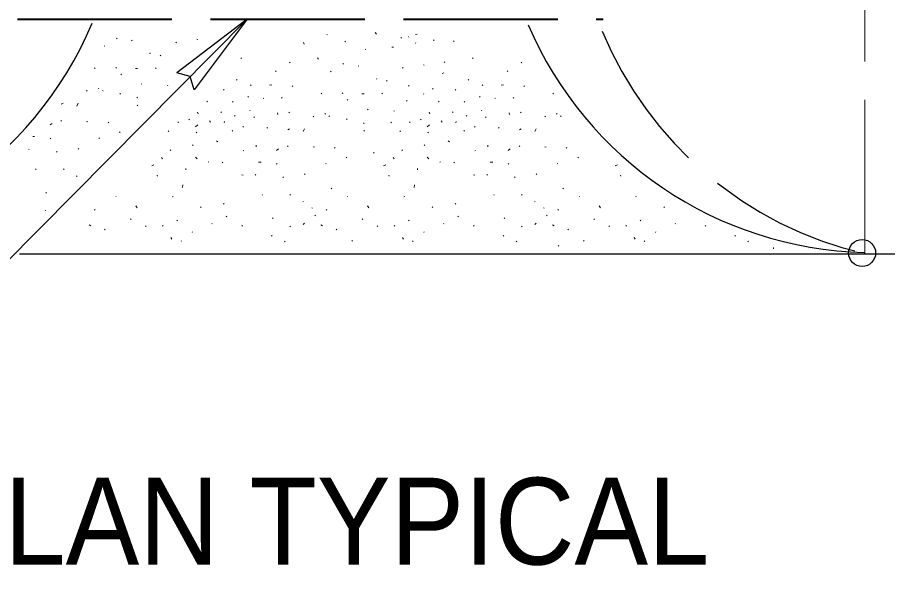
# Model space of a CAD drawing. Extents: x 328 to 697, y 421 to 687.
# Drawn here: x 480.43 to 497.35, y 480.38 to 491.3 of the extents above; entities that cross this region are included whole.
import ezdxf

# ---------------------------------------------------------------- set-up
doc = ezdxf.new("R2010")
doc.units = 0
doc.header["$LTSCALE"] = 0.5
doc.linetypes.add('LONG_DASHED', pattern=[7.5, 6, -1.5])
doc.layers.add('1', color=7, linetype='Continuous', lineweight=13)

msp = doc.modelspace()

# ---------------------------------------------------------------- linework, layer by layer
at = {"layer": '1', "linetype": 'LONG_DASHED'}
msp.add_line((496.9047, 486.6985), (496.9047, 491.4868), dxfattribs=at)
at = {"layer": '1', "linetype": 'LONG_DASHED', "lineweight": 40}
msp.add_line((480.4346, 491.2713), (491.8158, 491.2713), dxfattribs=at)
at = {"layer": '1', "lineweight": 25}
for p, q in [((484.8983, 491.2713), (483.5338, 490.2259)), ((484.8983, 491.2713), (483.8663, 489.8966)), ((503.4459, 486.6985), (480.4763, 486.6985))]:
    msp.add_line(p, q, dxfattribs=at)
at = {"layer": '1'}
for p, q in [((486.4461, 490.9738), (486.4585, 490.9614)), ((487.4128, 490.9799), (487.388, 491.0107)), ((488.1699, 490.9738), (488.2008, 490.9799)), ((482.358, 490.9014), (482.3703, 490.889)), ((482.6533, 490.8461), (482.6657, 490.8584)), ((483.5153, 490.8092), (483.5277, 490.8215)), ((483.9218, 490.8768), (483.9404, 490.8707)), ((486.009, 490.7831), (485.9967, 490.8138)), ((486.7968, 490.826), (486.8092, 490.8384)), ((487.8868, 490.9123), (487.8992, 490.8999)), ((488.0346, 490.9307), (488.0408, 490.9183)), ((488.1762, 490.8014), (488.1699, 490.8074)), ((488.5208, 490.8568), (488.5332, 490.8692)), ((488.9088, 490.8444), (488.9212, 490.832)), ((482.1179, 490.7536), (482.1303, 490.7413)), ((487.1911, 490.6783), (487.2033, 490.6844)), ((487.7453, 490.7213), (487.7083, 490.7276)), ((483.0108, 490.5935), (483.0168, 490.6121)), ((483.2074, 490.5565), (483.2198, 490.5689)), ((484.7759, 490.5181), (484.7883, 490.5058)), ((486.2674, 490.5181), (486.286, 490.4935)), ((489.2783, 490.5181), (489.2908, 490.5058)), ((481.9333, 490.3227), (481.9456, 490.3103)), ((482.3456, 490.3289), (482.358, 490.3165)), ((482.7705, 490.3103), (482.7274, 490.3103)), ((483.1153, 490.3227), (483.1278, 490.3103)), ((485.7238, 490.4197), (485.7362, 490.432)), ((486.76, 490.4073), (486.7724, 490.3949)), ((487.0553, 490.352), (487.0678, 490.3643)), ((487.9173, 490.315), (487.9298, 490.3274)), ((488.3239, 490.3828), (488.3425, 490.3765)), ((488.7303, 490.438), (488.7427, 490.4257)), ((490.2263, 490.4197), (490.2387, 490.432)), ((482.444, 490.1872), (482.4564, 490.1995)), ((485.453, 490.2657), (485.4654, 490.2533)), ((486.52, 490.2595), (486.5323, 490.2472)), ((487.4128, 490.0994), (487.4188, 490.1179)), ((488.6872, 490.2102), (488.7241, 490.2288)), ((489.9555, 490.2657), (489.9678, 490.2533)), ((482.8382, 490.0148), (482.8506, 490.0024)), ((483.3493, 489.9841), (483.3601, 489.9733)), ((484.6897, 490.0934), (484.702, 490.081)), ((484.9664, 489.9826), (484.9788, 489.9949)), ((485.3362, 489.9886), (485.3793, 489.9946)), ((485.7731, 489.9578), (485.7855, 489.9702)), ((487.6095, 490.0624), (487.6218, 490.0748)), ((488.0346, 489.9763), (488.0469, 489.964)), ((489.1921, 490.0934), (489.2045, 490.081)), ((489.4689, 489.9826), (489.4813, 489.9949)), ((489.8387, 489.9886), (489.8818, 489.9946)), ((490.2756, 489.9578), (490.2879, 489.9702)), ((481.7793, 489.8794), (481.7917, 489.8671)), ((482.0072, 489.9286), (482.0193, 489.9163)), ((482.087, 489.8854), (482.0994, 489.8731)), ((482.4257, 489.8239), (482.438, 489.8115)), ((484.4368, 489.8901), (484.4493, 489.9025)), ((486.3353, 489.8286), (486.3477, 489.8163)), ((486.7477, 489.8348), (486.76, 489.8224)), ((487.1726, 489.8163), (487.1294, 489.8163)), ((487.5174, 489.8286), (487.5298, 489.8163)), ((488.3238, 489.81), (488.3361, 489.8224)), ((488.5023, 489.9087), (488.5146, 489.9211)), ((488.9393, 489.8901), (488.9518, 489.9025)), ((490.8378, 489.8286), (490.8502, 489.8163)), ((481.285, 489.6147), (481.3219, 489.633)), ((481.5884, 489.5777), (481.613, 489.633)), ((482.7582, 489.75), (482.7705, 489.7377)), ((484.117, 489.6747), (484.1293, 489.6623)), ((484.6158, 489.6685), (484.6282, 489.6561)), ((484.9113, 489.7669), (484.9237, 489.7545)), ((485.2128, 489.724), (485.2252, 489.7363)), ((485.5698, 489.7362), (485.5823, 489.7485)), ((486.8461, 489.693), (486.8585, 489.7054)), ((487.9974, 489.6747), (488.0098, 489.687)), ((488.6194, 489.6747), (488.6318, 489.6623)), ((489.1183, 489.6685), (489.1306, 489.6561)), ((489.4138, 489.7669), (489.4262, 489.7545)), ((489.7153, 489.724), (489.7277, 489.7363)), ((490.0723, 489.7362), (490.0847, 489.7485)), ((482.7642, 489.5839), (482.7765, 489.5963)), ((483.9447, 489.4283), (483.9323, 489.4592)), ((484.3878, 489.453), (484.4001, 489.4654)), ((484.9481, 489.4899), (484.9604, 489.5023)), ((485.49, 489.4468), (485.4962, 489.4161)), ((485.7114, 489.4468), (485.7238, 489.4592)), ((486.4092, 489.4344), (486.4213, 489.4223)), ((487.2403, 489.5207), (487.2527, 489.5083)), ((487.7514, 489.4899), (487.7638, 489.4776)), ((488.4471, 489.4283), (488.4348, 489.4592)), ((488.8902, 489.453), (488.9026, 489.4654)), ((489.4505, 489.4899), (489.4629, 489.5023)), ((489.9924, 489.4468), (489.9986, 489.4161)), ((490.2139, 489.4468), (490.2263, 489.4592)), ((490.9117, 489.4344), (490.9238, 489.4223)), ((481.2787, 489.2868), (481.291, 489.2993)), ((481.7793, 489.2807), (481.8038, 489.2745)), ((482.1977, 489.2561), (482.21, 489.2685)), ((483.5503, 489.2621), (483.5627, 489.2745)), ((483.7658, 489.3114), (483.7782, 489.3238)), ((484.1663, 489.2928), (484.1847, 489.2683)), ((484.4494, 489.2559), (484.4618, 489.2805)), ((484.6525, 489.3853), (484.6649, 489.3977)), ((485.0283, 489.3729), (485.0407, 489.3606)), ((486.1813, 489.3853), (486.1938, 489.3729)), ((486.4891, 489.3913), (486.5014, 489.3789)), ((486.8278, 489.3298), (486.8401, 489.3174)), ((487.6898, 489.2683), (487.7021, 489.2559)), ((488.0528, 489.2621), (488.0652, 489.2745)), ((488.2683, 489.3114), (488.2806, 489.3238)), ((488.6688, 489.2928), (488.6872, 489.2683)), ((488.9519, 489.2559), (488.9643, 489.2805)), ((489.155, 489.3853), (489.1673, 489.3977)), ((489.5308, 489.3729), (489.5432, 489.3606)), ((490.6838, 489.3853), (490.6962, 489.3729)), ((490.9915, 489.3913), (491.0039, 489.3789)), ((481.1065, 489.2438), (481.0696, 489.213)), ((483.3656, 489.0836), (483.378, 489.096)), ((483.8953, 489.1758), (483.9384, 489.2128)), ((484.6094, 489.0898), (484.6218, 489.1022)), ((484.8128, 489.1821), (484.8253, 489.1697)), ((485.2805, 489.1513), (485.2929, 489.1637)), ((485.6871, 489.1205), (485.724, 489.1389)), ((485.9904, 489.0836), (486.015, 489.1389)), ((487.1602, 489.2559), (487.1726, 489.2436)), ((487.1662, 489.0898), (487.1786, 489.1022)), ((487.8681, 489.0836), (487.8804, 489.096)), ((488.3978, 489.1758), (488.4409, 489.2128)), ((489.1118, 489.0898), (489.1243, 489.1022)), ((489.3153, 489.1821), (489.3277, 489.1697)), ((489.783, 489.1513), (489.7953, 489.1637)), ((490.1895, 489.1205), (490.2264, 489.1389)), ((490.4929, 489.0836), (490.5175, 489.1389)), ((480.7678, 488.9852), (480.7322, 488.9852)), ((481.0693, 488.942), (481.0818, 488.9544)), ((482.0192, 488.9483), (482.0315, 488.9606)), ((482.4195, 489.0776), (482.4318, 489.0653)), ((483.9075, 489.0588), (483.9199, 489.0713)), ((488.41, 489.0588), (488.4223, 489.0713)), ((481.613, 488.7573), (481.6253, 488.7449)), ((483.8398, 488.8112), (483.8522, 488.8235)), ((484.3017, 488.9036), (484.3264, 488.885)), ((485.0714, 488.8173), (485.0714, 488.7866)), ((485.6807, 488.7928), (485.6931, 488.8052)), ((486.1813, 488.7866), (486.2059, 488.7804)), ((486.5997, 488.762), (486.6121, 488.7744)), ((488.3423, 488.8112), (488.3547, 488.8235)), ((488.8042, 488.9036), (488.8289, 488.885)), ((489.5739, 488.8173), (489.5739, 488.7866)), ((490.1832, 488.7928), (490.1955, 488.8052)), ((490.6838, 488.7866), (490.7083, 488.7804)), ((491.1022, 488.762), (491.1145, 488.7744)), ((480.6508, 488.7449), (480.6632, 488.7326)), ((481.1928, 488.6958), (481.2051, 488.6834)), ((483.4028, 488.7313), (483.4151, 488.7189)), ((484.8248, 488.7065), (484.8373, 488.7189)), ((485.5085, 488.7497), (485.4716, 488.7189)), ((487.3571, 488.6633), (487.3694, 488.6758)), ((487.9052, 488.7313), (487.9176, 488.7189)), ((489.3273, 488.7065), (489.3397, 488.7189)), ((490.011, 488.7497), (489.9741, 488.7189)), ((483.0457, 488.4172), (483.0888, 488.4355)), ((483.2366, 488.5773), (483.2549, 488.5526)), ((483.9261, 488.5528), (483.8953, 488.5835)), ((484.1418, 488.4911), (484.1539, 488.4973)), ((484.4125, 488.4911), (484.4248, 488.4787)), ((485.1699, 488.4911), (485.1206, 488.4911)), ((485.4714, 488.4479), (485.4838, 488.4603)), ((486.4212, 488.4541), (486.4336, 488.4665)), ((486.8215, 488.5835), (486.8339, 488.5711)), ((487.5482, 488.4172), (487.5913, 488.4355)), ((487.7391, 488.5773), (487.7574, 488.5526)), ((488.4286, 488.5528), (488.3978, 488.5835)), ((488.6442, 488.4911), (488.6563, 488.4973)), ((488.915, 488.4911), (488.9273, 488.4787)), ((489.6723, 488.4911), (489.623, 488.4911)), ((489.9738, 488.4479), (489.9863, 488.4603)), ((490.9237, 488.4541), (490.936, 488.4665)), ((491.324, 488.5835), (491.3363, 488.5711)), ((492.0506, 488.4172), (492.0938, 488.4355)), ((480.7862, 488.3572), (480.7986, 488.3448)), ((481.3279, 488.3448), (481.3403, 488.3572)), ((483.7044, 488.3678), (483.7044, 488.3433)), ((485.0528, 488.2508), (485.0653, 488.2385)), ((486.015, 488.2633), (486.0274, 488.2508)), ((488.2069, 488.3678), (488.2069, 488.3433)), ((489.5553, 488.2508), (489.5677, 488.2385)), ((490.5175, 488.2633), (490.5298, 488.2508)), ((481.582, 488.2094), (481.5944, 488.2218)), ((483.1503, 488.2387), (483.1565, 488.2139)), ((484.7943, 488.2448), (484.8188, 488.2387)), ((485.5948, 488.2017), (485.6072, 488.1893)), ((487.6528, 488.2387), (487.659, 488.2139)), ((489.2968, 488.2448), (489.3213, 488.2387)), ((490.0973, 488.2017), (490.1097, 488.1893)), ((492.1553, 488.2387), (492.1614, 488.2139)), ((483.6489, 488.0476), (483.6428, 487.9984)), ((486.5322, 487.9863), (486.5446, 487.9738)), ((488.1514, 488.0476), (488.1452, 487.9984)), ((491.0347, 487.9863), (491.047, 487.9738)), ((480.9895, 487.9015), (481.0018, 487.8891)), ((482.35, 487.8199), (482.356, 487.8199)), ((483.4397, 487.8138), (483.4644, 487.8199)), ((485.1883, 487.8631), (485.2007, 487.8507)), ((485.73, 487.8507), (485.7423, 487.8631)), ((486.8525, 487.8199), (486.8585, 487.8199)), ((487.9421, 487.8138), (487.9669, 487.8199)), ((489.6908, 487.8631), (489.7031, 487.8507)), ((490.2324, 487.8507), (490.2448, 487.8631)), ((491.3549, 487.8199), (491.3609, 487.8199)), ((492.4446, 487.8138), (492.4693, 487.8199)), ((482.7378, 487.6414), (482.7625, 487.6045)), ((483.994, 487.6228), (484.0063, 487.6105)), ((484.4373, 487.6845), (484.4497, 487.6722)), ((485.9841, 487.7153), (485.9964, 487.7277)), ((486.1566, 487.6045), (486.169, 487.5921)), ((487.2403, 487.6414), (487.265, 487.6045)), ((488.4964, 487.6228), (488.5088, 487.6105)), ((488.9398, 487.6845), (488.9521, 487.6722)), ((490.4865, 487.7153), (490.4989, 487.7277)), ((490.6591, 487.6045), (490.6714, 487.5921)), ((491.7428, 487.6414), (491.7675, 487.6045)), ((492.9989, 487.6228), (493.0113, 487.6105)), ((480.9708, 487.5445), (480.9831, 487.5568)), ((481.9313, 487.5675), (481.9437, 487.5552)), ((484.4926, 487.4382), (484.5049, 487.4258)), ((485.3915, 487.4074), (485.4039, 487.395)), ((486.2119, 487.4443), (486.2243, 487.4567)), ((486.4338, 487.5675), (486.4461, 487.5552)), ((488.995, 487.4382), (489.0074, 487.4258)), ((489.894, 487.4074), (489.9063, 487.395)), ((490.7143, 487.4443), (490.7268, 487.4567)), ((490.9362, 487.5675), (490.9486, 487.5552)), ((481.8267, 487.272), (481.8636, 487.2534)), ((482.633, 487.3767), (482.6453, 487.389)), ((482.9223, 487.2413), (482.9347, 487.2536)), ((483.2548, 487.2473), (483.2672, 487.2596)), ((483.5321, 487.3643), (483.5445, 487.3519)), ((484.2216, 487.2966), (484.2156, 487.2904)), ((484.7943, 487.2596), (484.8067, 487.2473)), ((485.73, 487.2351), (485.7423, 487.2474)), ((485.9904, 487.2782), (486.015, 487.3028)), ((486.3291, 487.272), (486.3661, 487.2534)), ((487.1354, 487.3767), (487.1478, 487.389)), ((487.4248, 487.2413), (487.4372, 487.2536)), ((487.7573, 487.2473), (487.7696, 487.2596)), ((488.0346, 487.3643), (488.0469, 487.3519)), ((488.7241, 487.2966), (488.7181, 487.2904)), ((489.2968, 487.2596), (489.3091, 487.2473)), ((490.2324, 487.2351), (490.2448, 487.2474)), ((490.4929, 487.2782), (490.5175, 487.3028)), ((490.8316, 487.272), (490.8685, 487.2534)), ((491.6379, 487.3767), (491.6503, 487.389)), ((491.9273, 487.2413), (491.9396, 487.2536)), ((492.2597, 487.2473), (492.2721, 487.2596)), ((492.537, 487.3643), (492.5494, 487.3519)), ((493.2265, 487.2966), (493.2205, 487.2904)), ((493.7992, 487.2596), (493.8116, 487.2473)), ((482.128, 487.1733), (482.1403, 487.1858)), ((483.8274, 487.1243), (483.8398, 487.1366)), ((486.6304, 487.1733), (486.6428, 487.1858)), ((488.3299, 487.1243), (488.3423, 487.1366)), ((491.1329, 487.1733), (491.1453, 487.1858)), ((492.8323, 487.1243), (492.8448, 487.1366)), ((483.4337, 486.9948), (483.4151, 487.0256)), ((483.6186, 486.952), (483.6243, 486.9579)), ((485.3728, 487.0503), (485.3852, 487.0628)), ((485.6256, 486.9518), (485.6379, 486.9393)), ((486.9325, 486.9641), (486.9449, 486.9518)), ((487.9361, 486.9948), (487.9176, 487.0256)), ((488.1147, 486.9455), (488.1268, 486.9579)), ((489.8753, 487.0503), (489.8876, 487.0628)), ((490.128, 486.9518), (490.1404, 486.9393)), ((491.435, 486.9641), (491.4473, 486.9518)), ((492.4386, 486.9948), (492.42, 487.0256)), ((492.6171, 486.9455), (492.6293, 486.9579)), ((494.3777, 487.0503), (494.3901, 487.0628)), ((494.6305, 486.9518), (494.6428, 486.9393)), ((490.9422, 486.8595), (490.9546, 486.8718)), ((495.1258, 486.8039), (495.1308, 486.8288))]:
    msp.add_line(p, q, dxfattribs=at)
msp.add_lwpolyline([(417.9363, 495.8671), (435.6203, 480.4066), (474.1084, 480.3756), (484.8983, 491.2713)], dxfattribs=at)
at = {"layer": '1', "lineweight": 25}
msp.add_lwpolyline([(483.8663, 489.8966), (483.791, 490.1566), (483.5338, 490.2259)], dxfattribs=at)
msp.add_circle((496.8512, 486.7234), 0.262, dxfattribs=at)
for centre, start, end in [((475.1698, 494.0248), 270, 337.1504), ((497.0644, 494.0248), 203.1444, 268.61993)]:
    msp.add_arc(centre, 7.2907, start, end, dxfattribs=at)
at = {"layer": '1', "linetype": 'LONG_DASHED', "lineweight": 25}
msp.add_arc((498.5424, 493.8166), 7.2907, 202.40287, 256.83382, dxfattribs=at)

# ---------------------------------------------------------------- texts
at = {"layer": '1', "width": 0.95}
msp.add_text('PLAN TYPICAL', height=1.688, dxfattribs=at).set_placement((478.7487, 480.6673))

doc.saveas('drawing.dxf')
